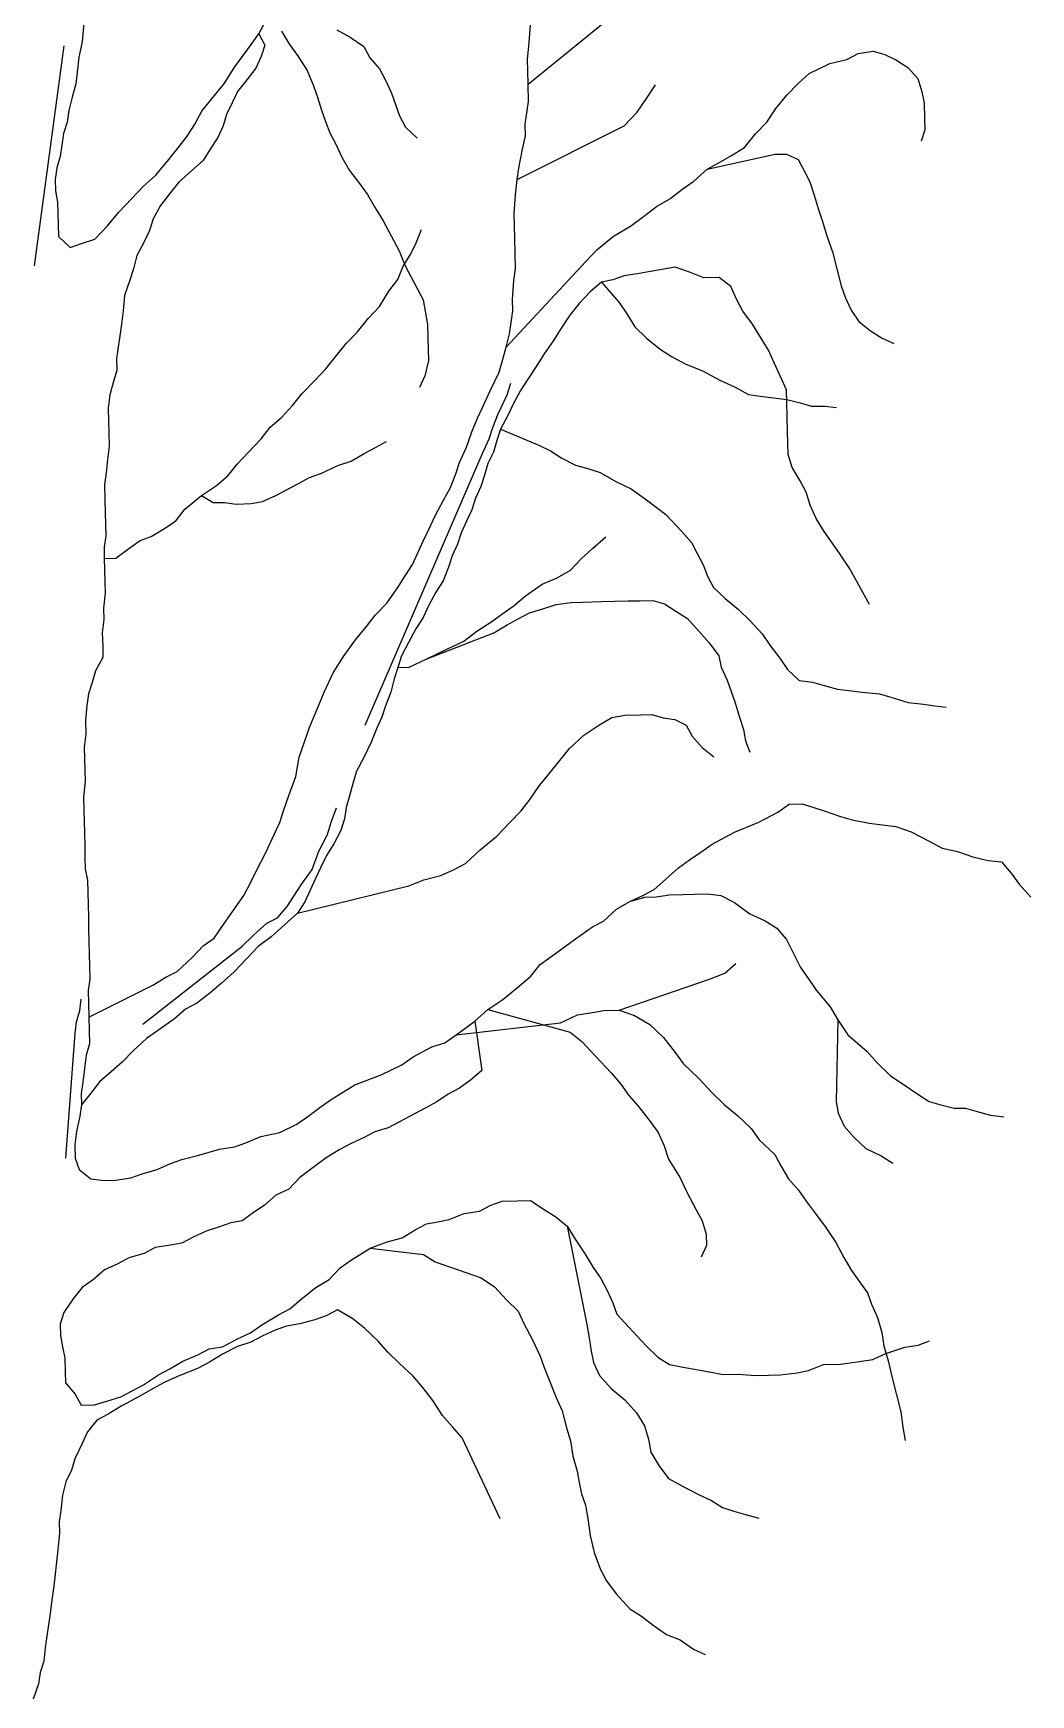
# Model space of a CAD drawing. Header units: metres. Extents: x -2 to 2.7, y 0 to 12.9.
# Drawn here: x 0.399 to 2.746, y 1.97 to 5.877 of the extents above; entities that cross this region are included whole.
import ezdxf

# ---------------------------------------------------------------- set-up
doc = ezdxf.new("R2010")
doc.units = ezdxf.units.M
doc.header["$LTSCALE"] = 0.2

msp = doc.modelspace()

# ---------------------------------------------------------------- linework, layer by layer
for p, q in [((0.5182, 5.9011), (0.5148, 5.8563)), ((0.9302, 5.8753), (0.9473, 5.907)), ((1.5635, 5.7566), (1.7564, 5.9133)), ((0.9042, 5.8389), (0.9302, 5.8753)), ((0.9302, 5.8753), (0.9442, 5.8488)), ((0.9837, 5.8811), (1.0023, 5.8502)), ((1.1133, 5.8842), (1.145, 5.8671)), ((1.145, 5.8671), (1.1768, 5.8455)), ((1.5656, 5.855), (1.569, 5.8953)), ((0.4023, 5.3299), (0.4726, 5.8468)), ((0.5148, 5.8563), (0.5068, 5.8203)), ((0.8739, 5.7979), (0.9042, 5.8389)), ((0.9359, 5.8218), (0.9232, 5.7947)), ((0.9442, 5.8488), (0.9359, 5.8218)), ((1.0023, 5.8502), (1.0208, 5.8239)), ((1.0208, 5.8239), (1.0441, 5.7887)), ((1.1768, 5.8455), (1.1909, 5.819)), ((1.5621, 5.8147), (1.5656, 5.855)), ((2.3132, 5.815), (2.3397, 5.8291)), ((2.3397, 5.8291), (2.3753, 5.8344)), ((2.3753, 5.8344), (2.4024, 5.8262)), ((2.4024, 5.8262), (2.4295, 5.8134)), ((0.5032, 5.7844), (0.4993, 5.7575)), ((0.5068, 5.8203), (0.5032, 5.7844)), ((0.8481, 5.7571), (0.8739, 5.7979)), ((0.9232, 5.7947), (0.9015, 5.7673)), ((1.0441, 5.7887), (1.0583, 5.7532)), ((1.1909, 5.819), (1.2139, 5.7928)), ((1.2139, 5.7928), (1.2279, 5.7663)), ((1.5627, 5.7879), (1.5621, 5.8147)), ((1.5635, 5.7566), (1.5627, 5.7879)), ((2.2246, 5.7816), (2.2732, 5.8051)), ((2.2732, 5.8051), (2.3132, 5.815)), ((2.4295, 5.8134), (2.4567, 5.7962)), ((2.4567, 5.7962), (2.4797, 5.7699)), ((0.4993, 5.7575), (0.4912, 5.726)), ((0.822, 5.7251), (0.8481, 5.7571)), ((0.9015, 5.7673), (0.8798, 5.7399)), ((1.0583, 5.7532), (1.0679, 5.7266)), ((1.2279, 5.7663), (1.2421, 5.7353)), ((1.5645, 5.7164), (1.5635, 5.7566)), ((1.8415, 5.7231), (1.8631, 5.7549)), ((2.1722, 5.7311), (2.1983, 5.7586)), ((2.1983, 5.7586), (2.2246, 5.7816)), ((2.4797, 5.7699), (2.4894, 5.7389)), ((0.4912, 5.726), (0.483, 5.6945)), ((0.796, 5.6932), (0.822, 5.7251)), ((0.8671, 5.7128), (0.8543, 5.6857)), ((0.8798, 5.7399), (0.8671, 5.7128)), ((1.0679, 5.7266), (1.0776, 5.6956)), ((1.2421, 5.7353), (1.2517, 5.7087)), ((1.2517, 5.7087), (1.2613, 5.6822)), ((1.5606, 5.6894), (1.5645, 5.7164)), ((1.8199, 5.6913), (1.8415, 5.7231)), ((2.1461, 5.6992), (2.1722, 5.7311)), ((2.4894, 5.7389), (2.4946, 5.7122)), ((2.4946, 5.7122), (2.4954, 5.6764)), ((0.4792, 5.6676), (0.4709, 5.6406)), ((0.483, 5.6945), (0.4792, 5.6676)), ((0.7789, 5.6615), (0.796, 5.6932)), ((0.8543, 5.6857), (0.846, 5.6586)), ((1.0776, 5.6956), (1.0872, 5.669)), ((1.0872, 5.669), (1.0968, 5.6424)), ((1.2613, 5.6822), (1.2753, 5.6557)), ((1.5568, 5.6625), (1.5606, 5.6894)), ((1.7894, 5.6592), (1.8199, 5.6913)), ((2.0984, 5.6399), (2.1245, 5.6674)), ((2.1245, 5.6674), (2.1461, 5.6992)), ((2.4954, 5.6764), (2.4961, 5.6496)), ((0.4709, 5.6406), (0.4671, 5.6137)), ((0.74, 5.6069), (0.7617, 5.6342)), ((0.7617, 5.6342), (0.7789, 5.6615)), ((0.8333, 5.6315), (0.816, 5.6043)), ((0.846, 5.6586), (0.8333, 5.6315)), ((1.0968, 5.6424), (1.1109, 5.6159)), ((1.2753, 5.6557), (1.3028, 5.6295)), ((1.5376, 5.5324), (1.7894, 5.6592)), ((1.5494, 5.5997), (1.5575, 5.6357)), ((1.5575, 5.6357), (1.5568, 5.6625)), ((2.0723, 5.608), (2.0984, 5.6399)), ((2.4961, 5.6496), (2.4878, 5.6226)), ((0.4632, 5.5867), (0.455, 5.5597)), ((0.4671, 5.6137), (0.4632, 5.5867)), ((0.7183, 5.5795), (0.74, 5.6069)), ((0.816, 5.6043), (0.7988, 5.577)), ((1.1109, 5.6159), (1.125, 5.5849)), ((1.5415, 5.5593), (1.5494, 5.5997)), ((1.9842, 5.5567), (2.1443, 5.5919)), ((2.0106, 5.5707), (2.0415, 5.5894)), ((2.0415, 5.5894), (2.0723, 5.608)), ((2.1443, 5.5919), (2.1711, 5.5925)), ((2.1711, 5.5925), (2.1982, 5.5798)), ((0.455, 5.5597), (0.4511, 5.5328)), ((0.6879, 5.543), (0.7183, 5.5795)), ((0.7726, 5.554), (0.7419, 5.5265)), ((0.7988, 5.577), (0.7726, 5.554)), ((1.125, 5.5849), (1.1437, 5.5541)), ((1.1437, 5.5541), (1.1668, 5.5234)), ((1.5376, 5.5324), (1.5415, 5.5593)), ((1.9535, 5.5291), (1.9842, 5.5567)), ((1.9842, 5.5567), (2.0106, 5.5707)), ((2.1982, 5.5798), (2.2123, 5.5533)), ((2.2123, 5.5533), (2.2263, 5.5268)), ((0.4511, 5.5328), (0.4518, 5.506)), ((0.6311, 5.488), (0.6572, 5.5154)), ((0.6572, 5.5154), (0.6879, 5.543)), ((0.7419, 5.5265), (0.7202, 5.4991)), ((1.1668, 5.5234), (1.1853, 5.497)), ((1.534, 5.4965), (1.5376, 5.5324)), ((1.8964, 5.4875), (1.9272, 5.5106)), ((1.9272, 5.5106), (1.9535, 5.5291)), ((2.2263, 5.5268), (2.236, 5.4957)), ((0.4518, 5.506), (0.4569, 5.4793)), ((0.4569, 5.4793), (0.4576, 5.4525)), ((0.6006, 5.4559), (0.6311, 5.488)), ((0.6985, 5.4717), (0.6814, 5.44)), ((0.7202, 5.4991), (0.6985, 5.4717)), ((1.1853, 5.497), (1.2039, 5.4661)), ((1.5307, 5.4517), (1.534, 5.4965)), ((1.8656, 5.4688), (1.8964, 5.4875)), ((2.236, 5.4957), (2.2457, 5.4647)), ((0.4576, 5.4525), (0.4582, 5.4257)), ((0.5745, 5.424), (0.6006, 5.4559)), ((0.6814, 5.44), (0.6731, 5.413)), ((1.2039, 5.4661), (1.2225, 5.4353)), ((1.2225, 5.4353), (1.2413, 5.4)), ((1.5313, 5.4249), (1.5307, 5.4517)), ((1.8041, 5.4226), (1.8348, 5.4457)), ((1.8348, 5.4457), (1.8656, 5.4688)), ((2.2457, 5.4647), (2.2554, 5.4336)), ((2.2554, 5.4336), (2.2651, 5.4025)), ((0.4582, 5.4257), (0.4589, 5.3988)), ((0.4589, 5.3988), (0.4863, 5.3727)), ((0.5129, 5.3823), (0.544, 5.392)), ((0.544, 5.392), (0.5745, 5.424)), ((0.6731, 5.413), (0.6604, 5.3859)), ((1.2413, 5.4), (1.26, 5.3647)), ((1.2998, 5.3835), (1.3125, 5.4151)), ((1.5321, 5.3937), (1.5313, 5.4249)), ((1.5329, 5.3579), (1.5321, 5.3937)), ((1.725, 5.367), (1.7644, 5.3993)), ((1.7644, 5.3993), (1.8041, 5.4226)), ((2.2651, 5.4025), (2.2795, 5.3626)), ((0.4863, 5.3727), (0.5129, 5.3823)), ((0.6433, 5.3541), (0.6351, 5.3227)), ((0.6604, 5.3859), (0.6433, 5.3541)), ((1.26, 5.3647), (1.2743, 5.3293)), ((1.2698, 5.3291), (1.2871, 5.3564)), ((1.2871, 5.3564), (1.2998, 5.3835)), ((1.5338, 5.3222), (1.5329, 5.3579)), ((1.6988, 5.3396), (1.725, 5.367)), ((2.2795, 5.3626), (2.2894, 5.3226)), ((0.6351, 5.3227), (0.6268, 5.2956)), ((1.2572, 5.2975), (1.2698, 5.3291)), ((1.2743, 5.3293), (1.2884, 5.3028)), ((1.5115, 5.1383), (1.6988, 5.3396)), ((1.53, 5.2952), (1.5338, 5.3222)), ((1.8514, 5.3165), (1.8247, 5.3113)), ((1.8826, 5.3217), (1.8514, 5.3165)), ((1.9093, 5.3268), (1.8826, 5.3217)), ((1.9453, 5.3143), (1.9093, 5.3268)), ((1.9769, 5.3016), (1.9453, 5.3143)), ((2.2894, 5.3226), (2.2993, 5.2826)), ((0.6268, 5.2956), (0.6143, 5.2596)), ((1.2355, 5.2702), (1.2572, 5.2975)), ((1.2884, 5.3028), (1.3024, 5.2763)), ((1.3024, 5.2763), (1.3165, 5.2498)), ((1.5266, 5.2504), (1.53, 5.2952)), ((1.7358, 5.2913), (1.7095, 5.2683)), ((1.7625, 5.2964), (1.7358, 5.2913)), ((1.7358, 5.2913), (1.7772, 5.2431)), ((1.7891, 5.306), (1.7625, 5.2964)), ((1.8247, 5.3113), (1.7891, 5.306)), ((2.0127, 5.3025), (1.9769, 5.3016)), ((2.04, 5.2808), (2.0127, 5.3025)), ((2.0542, 5.2499), (2.04, 5.2808)), ((2.2993, 5.2826), (2.3089, 5.2561)), ((0.6143, 5.2596), (0.6107, 5.2237)), ((1.214, 5.2339), (1.2355, 5.2702)), ((1.3165, 5.2498), (1.3216, 5.2231)), ((1.5273, 5.2236), (1.5266, 5.2504)), ((1.6833, 5.2408), (1.6616, 5.2135)), ((1.7095, 5.2683), (1.6833, 5.2408)), ((1.7772, 5.2431), (1.7957, 5.2167)), ((2.0683, 5.2234), (2.0542, 5.2499)), ((2.3089, 5.2561), (2.3231, 5.2251)), ((0.6107, 5.2237), (0.607, 5.1923)), ((1.1618, 5.1745), (1.1879, 5.2064)), ((1.1879, 5.2064), (1.214, 5.2339)), ((1.3216, 5.2231), (1.3268, 5.1919)), ((1.5196, 5.1698), (1.5234, 5.1967)), ((1.5234, 5.1967), (1.5273, 5.2236)), ((1.6616, 5.2135), (1.6401, 5.1817)), ((1.7957, 5.2167), (1.8143, 5.1859)), ((2.0914, 5.1926), (2.0683, 5.2234)), ((2.3231, 5.2251), (2.3416, 5.1987)), ((2.3416, 5.1987), (2.369, 5.177)), ((0.6032, 5.1654), (0.5993, 5.1385)), ((0.607, 5.1923), (0.6032, 5.1654)), ((1.1357, 5.147), (1.1618, 5.1745)), ((1.3268, 5.1919), (1.3276, 5.1607)), ((1.3276, 5.1607), (1.3282, 5.1338)), ((1.5115, 5.1383), (1.5196, 5.1698)), ((1.6401, 5.1817), (1.6228, 5.1544)), ((1.8143, 5.1859), (1.8418, 5.1597)), ((1.8418, 5.1597), (1.8737, 5.1337)), ((2.11, 5.1618), (2.0914, 5.1926)), ((2.1286, 5.131), (2.11, 5.1618)), ((2.369, 5.177), (2.3962, 5.1598)), ((2.3962, 5.1598), (2.4233, 5.1471)), ((0.5993, 5.1385), (0.5955, 5.1115)), ((1.1096, 5.1151), (1.1357, 5.147)), ((1.3282, 5.1338), (1.3289, 5.107)), ((1.5033, 5.1068), (1.5115, 5.1383)), ((1.6013, 5.1226), (1.584, 5.0953)), ((1.6228, 5.1544), (1.6013, 5.1226)), ((1.8737, 5.1337), (1.901, 5.1165)), ((2.1428, 5.1), (2.1286, 5.131)), ((0.5962, 5.0847), (0.5879, 5.0577)), ((0.5955, 5.1115), (0.5962, 5.0847)), ((1.0618, 5.0603), (1.0879, 5.0878)), ((1.0879, 5.0878), (1.1096, 5.1151)), ((1.3289, 5.107), (1.3208, 5.0711)), ((1.4737, 5.0345), (1.495, 5.0798)), ((1.495, 5.0798), (1.5033, 5.1068)), ((1.584, 5.0953), (1.5625, 5.0635)), ((1.901, 5.1165), (1.9327, 5.0994)), ((1.9327, 5.0994), (1.9733, 5.0825)), ((1.9733, 5.0825), (2.0141, 5.0611)), ((2.1711, 5.0381), (2.1428, 5.1)), ((0.5879, 5.0577), (0.5797, 5.0262)), ((1.0312, 5.0283), (1.0618, 5.0603)), ((1.3208, 5.0711), (1.3081, 5.0439)), ((1.5142, 5.0266), (1.5225, 5.0536)), ((1.5625, 5.0635), (1.5452, 5.0363)), ((2.0141, 5.0611), (2.0503, 5.0441)), ((2.0503, 5.0441), (2.082, 5.027)), ((0.5797, 5.0262), (0.576, 4.9948)), ((0.9834, 4.9734), (1.0096, 5.0009)), ((1.0096, 5.0009), (1.0312, 5.0283)), ((1.4567, 4.9984), (1.4737, 5.0345)), ((1.4929, 4.9814), (1.5142, 5.0266)), ((1.5281, 5.0046), (1.5154, 4.9774)), ((1.5452, 5.0363), (1.5281, 5.0046)), ((2.082, 5.027), (2.1089, 5.0232)), ((2.1089, 5.0232), (2.1403, 5.0195)), ((2.1403, 5.0195), (2.1717, 5.0157)), ((2.1719, 5.0068), (2.1711, 5.0381)), ((2.1717, 5.0157), (2.2032, 5.0076)), ((2.1727, 4.9755), (2.1719, 5.0068)), ((2.2032, 5.0076), (2.2302, 4.9993)), ((0.576, 4.9948), (0.5768, 4.9635)), ((0.5768, 4.9635), (0.5774, 4.9367)), ((0.9571, 4.9504), (0.9834, 4.9734)), ((1.4313, 4.9396), (1.444, 4.9712)), ((1.444, 4.9712), (1.4567, 4.9984)), ((1.4803, 4.9498), (1.4929, 4.9814)), ((1.5154, 4.9774), (1.4983, 4.9457)), ((2.1735, 4.9398), (2.1727, 4.9755)), ((2.2302, 4.9993), (2.2615, 5)), ((2.2615, 5), (2.2884, 4.9962)), ((0.5774, 4.9367), (0.5782, 4.9055)), ((0.9049, 4.891), (0.9354, 4.9231)), ((0.9354, 4.9231), (0.9571, 4.9504)), ((1.4188, 4.9035), (1.4313, 4.9396)), ((1.455, 4.8865), (1.472, 4.9227)), ((1.472, 4.9227), (1.4803, 4.9498)), ((1.4983, 4.9457), (1.49, 4.9187)), ((1.4983, 4.9457), (1.5886, 4.9077)), ((2.1742, 4.913), (2.1735, 4.9398)), ((0.5782, 4.9055), (0.5745, 4.8741)), ((0.8788, 4.8636), (0.9049, 4.891)), ((1.1469, 4.8701), (1.1777, 4.8887)), ((1.1777, 4.8887), (1.2042, 4.9028)), ((1.18, 4.2499), (1.455, 4.8865)), ((1.2042, 4.9028), (1.2307, 4.9169)), ((1.4018, 4.8674), (1.4188, 4.9035)), ((1.4817, 4.8917), (1.4689, 4.8645)), ((1.49, 4.9187), (1.4817, 4.8917)), ((1.5886, 4.9077), (1.6157, 4.8949)), ((1.6157, 4.8949), (1.643, 4.8777)), ((2.1748, 4.8862), (2.1742, 4.913)), ((2.1845, 4.8551), (2.1748, 4.8862)), ((0.5745, 4.8741), (0.5708, 4.8427)), ((0.8571, 4.8362), (0.8788, 4.8636)), ((1.076, 4.8416), (1.1158, 4.8604)), ((1.1158, 4.8604), (1.1469, 4.8701)), ((1.3935, 4.8403), (1.4018, 4.8674)), ((1.4689, 4.8645), (1.4606, 4.8375)), ((1.643, 4.8777), (1.6747, 4.8606)), ((1.6747, 4.8606), (1.7062, 4.8524)), ((1.7062, 4.8524), (1.7332, 4.8441)), ((2.2032, 4.8243), (2.1845, 4.8551)), ((0.5708, 4.8427), (0.567, 4.8158)), ((0.567, 4.8158), (0.5678, 4.78)), ((0.7956, 4.79), (0.8308, 4.8132)), ((0.8308, 4.8132), (0.8571, 4.8362)), ((0.9965, 4.8039), (1.023, 4.8179)), ((1.023, 4.8179), (1.0494, 4.832)), ((1.0494, 4.832), (1.076, 4.8416)), ((1.3638, 4.777), (1.3809, 4.8087)), ((1.3809, 4.8087), (1.3935, 4.8403)), ((1.4524, 4.8105), (1.4396, 4.7833)), ((1.4606, 4.8375), (1.4524, 4.8105)), ((1.7332, 4.8441), (1.7695, 4.8227)), ((1.7695, 4.8227), (1.8057, 4.8056)), ((1.8057, 4.8056), (1.8421, 4.7797)), ((2.2172, 4.7978), (2.2032, 4.8243)), ((0.5678, 4.78), (0.5686, 4.7487)), ((0.7561, 4.7578), (0.7956, 4.79)), ((0.7956, 4.79), (0.8228, 4.7728)), ((0.8228, 4.7728), (0.8497, 4.7735)), ((0.8497, 4.7735), (0.8766, 4.7696)), ((0.8766, 4.7696), (0.9123, 4.7705)), ((0.9123, 4.7705), (0.939, 4.7756)), ((0.939, 4.7756), (0.97, 4.7898)), ((0.97, 4.7898), (0.9965, 4.8039)), ((1.3466, 4.7453), (1.3638, 4.777)), ((1.4396, 4.7833), (1.4313, 4.7563)), ((1.8421, 4.7797), (1.8876, 4.745)), ((2.2269, 4.7667), (2.2172, 4.7978)), ((2.2411, 4.7358), (2.2269, 4.7667)), ((0.5686, 4.7487), (0.5692, 4.7219)), ((0.7081, 4.7119), (0.7345, 4.7304)), ((0.7345, 4.7304), (0.7561, 4.7578)), ((1.3339, 4.7182), (1.3466, 4.7453)), ((1.4186, 4.7292), (1.4058, 4.702)), ((1.4313, 4.7563), (1.4186, 4.7292)), ((1.8876, 4.745), (1.9244, 4.7057)), ((2.2597, 4.7049), (2.2411, 4.7358)), ((0.5699, 4.6951), (0.5661, 4.6682)), ((0.5692, 4.7219), (0.5699, 4.6951)), ((0.6506, 4.6837), (0.6772, 4.6933)), ((0.6772, 4.6933), (0.7081, 4.7119)), ((1.3169, 4.682), (1.3339, 4.7182)), ((1.4058, 4.702), (1.3975, 4.675)), ((1.7152, 4.6648), (1.7459, 4.6924)), ((1.9244, 4.7057), (1.9474, 4.6794)), ((2.2783, 4.6785), (2.2597, 4.7049)), ((0.5661, 4.6682), (0.5667, 4.6414)), ((0.5935, 4.642), (0.6243, 4.6651)), ((0.6243, 4.6651), (0.6506, 4.6837)), ((1.2914, 4.6277), (1.3041, 4.6548)), ((1.3041, 4.6548), (1.3169, 4.682)), ((1.3975, 4.675), (1.3848, 4.6479)), ((1.689, 4.6418), (1.7152, 4.6648)), ((1.9474, 4.6794), (1.9614, 4.6529)), ((1.9614, 4.6529), (1.9755, 4.6265)), ((2.2968, 4.6522), (2.2783, 4.6785)), ((2.32, 4.617), (2.2968, 4.6522)), ((0.5667, 4.6414), (0.5935, 4.642)), ((0.5667, 4.6414), (0.5674, 4.6146)), ((0.5674, 4.6146), (0.568, 4.5878)), ((1.2742, 4.6005), (1.2914, 4.6277)), ((1.3765, 4.6208), (1.3638, 4.5892)), ((1.3848, 4.6479), (1.3765, 4.6208)), ((1.632, 4.5958), (1.6628, 4.6144)), ((1.6628, 4.6144), (1.689, 4.6418)), ((1.9755, 4.6265), (1.9851, 4.5999)), ((2.3667, 4.5331), (2.32, 4.617)), ((0.568, 4.5878), (0.5687, 4.5609)), ((1.231, 4.5368), (1.2569, 4.5732)), ((1.2569, 4.5732), (1.2742, 4.6005)), ((1.3638, 4.5892), (1.3466, 4.562)), ((1.557, 4.5537), (1.5965, 4.5815)), ((1.5965, 4.5815), (1.632, 4.5958)), ((1.9851, 4.5999), (1.9991, 4.5734)), ((1.9991, 4.5734), (2.0266, 4.5472)), ((0.5687, 4.5609), (0.5651, 4.5251)), ((1.2048, 4.5094), (1.231, 4.5368)), ((1.3466, 4.562), (1.3295, 4.5303)), ((1.5307, 4.5307), (1.557, 4.5537)), ((1.5979, 4.5234), (1.629, 4.5331)), ((1.629, 4.5331), (1.6646, 4.5384)), ((1.6646, 4.5384), (1.6915, 4.5391)), ((1.6915, 4.5391), (1.7361, 4.5402)), ((1.7361, 4.5402), (1.7674, 4.5409)), ((1.7674, 4.5409), (1.7987, 4.5417)), ((1.7987, 4.5417), (1.8255, 4.5423)), ((1.8255, 4.5423), (1.8568, 4.5431)), ((1.8568, 4.5431), (1.8838, 4.5348)), ((1.8838, 4.5348), (1.9111, 4.5176)), ((2.0266, 4.5472), (2.0585, 4.5212)), ((0.5657, 4.4983), (0.562, 4.4669)), ((0.5651, 4.5251), (0.5657, 4.4983)), ((1.1831, 4.482), (1.2048, 4.5094)), ((1.3168, 4.5031), (1.2995, 4.4759)), ((1.3295, 4.5303), (1.3168, 4.5031)), ((1.4427, 4.4704), (1.4779, 4.4936)), ((1.4779, 4.4936), (1.5043, 4.5122)), ((1.5043, 4.5122), (1.5307, 4.5307)), ((1.5139, 4.4856), (1.5404, 4.4996)), ((1.5404, 4.4996), (1.5669, 4.5137)), ((1.5669, 4.5137), (1.5979, 4.5234)), ((1.9111, 4.5176), (1.9383, 4.5004)), ((1.9383, 4.5004), (1.9659, 4.4697)), ((2.0585, 4.5212), (2.086, 4.495)), ((2.086, 4.495), (2.1136, 4.4644)), ((0.562, 4.4669), (0.5628, 4.4356)), ((1.1571, 4.4501), (1.1831, 4.482)), ((1.2995, 4.4759), (1.2824, 4.4442)), ((1.3236, 4.4049), (1.4831, 4.4669)), ((1.412, 4.4473), (1.4427, 4.4704)), ((1.4831, 4.4669), (1.5139, 4.4856)), ((1.9659, 4.4697), (1.9889, 4.4435)), ((2.1136, 4.4644), (2.1321, 4.438)), ((0.5628, 4.4356), (0.5634, 4.4088)), ((1.1311, 4.4137), (1.1571, 4.4501)), ((1.2824, 4.4442), (1.2653, 4.4125)), ((1.3236, 4.4049), (1.3722, 4.4285)), ((1.3722, 4.4285), (1.412, 4.4473)), ((1.9889, 4.4435), (2.012, 4.4127)), ((2.1321, 4.438), (2.1552, 4.4073)), ((0.5463, 4.3771), (0.538, 4.3501)), ((0.5634, 4.4088), (0.5463, 4.3771)), ((1.1053, 4.3728), (1.1311, 4.4137)), ((1.257, 4.3854), (1.2487, 4.3584)), ((1.2653, 4.4125), (1.257, 4.3854)), ((1.257, 4.3854), (1.2838, 4.3861)), ((1.2838, 4.3861), (1.3236, 4.4049)), ((2.012, 4.4127), (2.0171, 4.386)), ((2.0171, 4.386), (2.0313, 4.3551)), ((2.1552, 4.4073), (2.1737, 4.3809)), ((2.1737, 4.3809), (2.2012, 4.3547)), ((0.538, 4.3501), (0.5298, 4.323)), ((1.0841, 4.3276), (1.1053, 4.3728)), ((1.2487, 4.3584), (1.2406, 4.3269)), ((2.0313, 4.3551), (2.0409, 4.3285)), ((2.2012, 4.3547), (2.2326, 4.351)), ((2.2326, 4.351), (2.2596, 4.3427)), ((2.2596, 4.3427), (2.2911, 4.3346)), ((0.5298, 4.323), (0.5259, 4.2961)), ((1.0672, 4.2869), (1.0841, 4.3276)), ((1.2406, 4.3269), (1.2279, 4.2953)), ((2.0409, 4.3285), (2.0504, 4.3019)), ((2.0504, 4.3019), (2.0601, 4.2708)), ((2.2911, 4.3346), (2.318, 4.3308)), ((2.318, 4.3308), (2.3494, 4.327)), ((2.3494, 4.327), (2.3897, 4.3236)), ((2.3897, 4.3236), (2.4167, 4.3153)), ((2.4167, 4.3153), (2.4573, 4.3028)), ((2.4573, 4.3028), (2.4931, 4.2992)), ((2.4931, 4.2992), (2.5201, 4.2954)), ((0.5259, 4.2961), (0.5223, 4.2603)), ((0.5223, 4.2603), (0.5231, 4.229)), ((1.0503, 4.2463), (1.0672, 4.2869)), ((1.2196, 4.2683), (1.2069, 4.2411)), ((1.2279, 4.2953), (1.2196, 4.2683)), ((1.7298, 4.2494), (1.7606, 4.268)), ((1.7606, 4.268), (1.7918, 4.2732)), ((1.7918, 4.2732), (1.8276, 4.2741)), ((1.8276, 4.2741), (1.8544, 4.2748)), ((1.8544, 4.2748), (1.8814, 4.2665)), ((1.8814, 4.2665), (1.9083, 4.2627)), ((1.9083, 4.2627), (1.9355, 4.2499)), ((2.0601, 4.2708), (2.0698, 4.2398)), ((2.5201, 4.2954), (2.547, 4.2916)), ((0.5231, 4.229), (0.5194, 4.1976)), ((1.0377, 4.2102), (1.0503, 4.2463)), ((1.2069, 4.2411), (1.1942, 4.2095)), ((1.6596, 4.194), (1.6946, 4.2262)), ((1.6946, 4.2262), (1.7298, 4.2494)), ((1.9355, 4.2499), (1.9495, 4.2234)), ((1.9495, 4.2234), (1.9725, 4.1972)), ((2.0698, 4.2398), (2.075, 4.2131)), ((0.5194, 4.1976), (0.52, 4.1708)), ((1.0252, 4.1741), (1.0377, 4.2102)), ((1.1942, 4.2095), (1.1772, 4.1733)), ((1.6379, 4.1667), (1.6596, 4.194)), ((1.9725, 4.1972), (1.9999, 4.1755)), ((2.075, 4.2131), (2.0845, 4.1865)), ((0.52, 4.1708), (0.5207, 4.144)), ((0.5207, 4.144), (0.5213, 4.1172)), ((1.0173, 4.1292), (1.0252, 4.1741)), ((1.1601, 4.1416), (1.1518, 4.1146)), ((1.1772, 4.1733), (1.1601, 4.1416)), ((1.6119, 4.1347), (1.6379, 4.1667)), ((0.5213, 4.1172), (0.5177, 4.0813)), ((1.0006, 4.0841), (1.0173, 4.1292)), ((1.1518, 4.1146), (1.1437, 4.0831)), ((1.5686, 4.0756), (1.5902, 4.1074)), ((1.5902, 4.1074), (1.6119, 4.1347)), ((0.5177, 4.0813), (0.5185, 4.05)), ((0.988, 4.048), (1.0006, 4.0841)), ((1.1437, 4.0831), (1.1354, 4.0561)), ((1.5469, 4.0482), (1.5686, 4.0756)), ((2.1506, 4.045), (2.177, 4.0635)), ((2.177, 4.0635), (2.2082, 4.0643)), ((2.2082, 4.0643), (2.2353, 4.056)), ((0.5185, 4.05), (0.5192, 4.0232)), ((0.9797, 4.021), (0.988, 4.048)), ((1.1005, 4.0214), (1.1131, 4.0552)), ((1.1316, 4.0292), (1.1233, 4.0021)), ((1.1354, 4.0561), (1.1316, 4.0292)), ((1.5207, 4.0207), (1.5469, 4.0482)), ((2.1064, 4.0216), (2.1506, 4.045)), ((2.2353, 4.056), (2.2623, 4.0477)), ((2.2623, 4.0477), (2.2984, 4.0352)), ((2.2984, 4.0352), (2.3254, 4.0269)), ((2.3254, 4.0269), (2.3658, 4.0189)), ((0.5192, 4.0232), (0.5198, 3.9964)), ((0.5198, 3.9964), (0.5206, 3.9651)), ((0.9457, 3.9486), (0.967, 3.9939)), ((0.967, 3.9939), (0.9797, 4.021)), ((1.0709, 3.9532), (1.0916, 3.9928)), ((1.0916, 3.9928), (1.1005, 4.0214)), ((1.1233, 4.0021), (1.1062, 3.9704)), ((1.4508, 3.9564), (1.4902, 3.9887)), ((1.4902, 3.9887), (1.5207, 4.0207)), ((1.9959, 3.9697), (2.0489, 3.9978)), ((2.0489, 3.9978), (2.1064, 4.0216)), ((2.3658, 4.0189), (2.3972, 4.0152)), ((2.3972, 4.0152), (2.4286, 4.0115)), ((2.4286, 4.0115), (2.4647, 3.999)), ((2.4647, 3.999), (2.5054, 3.9776)), ((0.5206, 3.9651), (0.5212, 3.9383)), ((0.9244, 3.9079), (0.9457, 3.9486)), ((1.0554, 3.9099), (1.0709, 3.9532)), ((1.1062, 3.9704), (1.0889, 3.9432)), ((1.4158, 3.9243), (1.4508, 3.9564)), ((1.9432, 3.9327), (1.9696, 3.9512)), ((1.9696, 3.9512), (1.9959, 3.9697)), ((2.5054, 3.9776), (2.5372, 3.9605)), ((2.5372, 3.9605), (2.5731, 3.9524)), ((2.5731, 3.9524), (2.6092, 3.9399)), ((0.5212, 3.9383), (0.5219, 3.9115)), ((0.5219, 3.9115), (0.527, 3.8848)), ((0.9116, 3.8807), (0.9244, 3.9079)), ((1.0295, 3.874), (1.0554, 3.9099)), ((1.0762, 3.916), (1.0634, 3.8889)), ((1.0889, 3.9432), (1.0762, 3.916)), ((1.3584, 3.8961), (1.3893, 3.9102)), ((1.3893, 3.9102), (1.4158, 3.9243)), ((1.8862, 3.8866), (1.9168, 3.9141)), ((1.9168, 3.9141), (1.9432, 3.9327)), ((2.6092, 3.9399), (2.6452, 3.9318)), ((2.6452, 3.9318), (2.6765, 3.9281)), ((2.6765, 3.9281), (2.6995, 3.9019)), ((0.527, 3.8848), (0.5277, 3.858)), ((0.8945, 3.849), (0.9116, 3.8807)), ((0.997, 3.8234), (1.0295, 3.874)), ((1.0207, 3.8074), (1.2829, 3.8719)), ((1.0634, 3.8889), (1.0507, 3.8618)), ((1.2829, 3.8719), (1.3184, 3.8862)), ((1.3184, 3.8862), (1.3584, 3.8961)), ((1.8599, 3.8636), (1.8862, 3.8866)), ((2.6995, 3.9019), (2.7181, 3.8755)), ((2.7181, 3.8755), (2.7456, 3.8449)), ((0.5277, 3.858), (0.5284, 3.8267)), ((0.8686, 3.8126), (0.8945, 3.849)), ((1.0379, 3.8346), (1.0207, 3.8074)), ((1.0507, 3.8618), (1.0379, 3.8346)), ((1.7716, 3.8167), (1.8025, 3.8353)), ((1.8025, 3.8353), (1.8334, 3.8495)), ((1.8025, 3.8353), (1.838, 3.8451)), ((1.8334, 3.8495), (1.8599, 3.8636)), ((1.838, 3.8451), (1.8648, 3.8458)), ((1.8648, 3.8458), (1.896, 3.851)), ((1.896, 3.851), (1.9273, 3.8518)), ((1.9273, 3.8518), (1.9541, 3.8524)), ((1.9541, 3.8524), (1.9853, 3.8532)), ((1.9853, 3.8532), (2.0167, 3.8495)), ((2.0167, 3.8495), (2.0485, 3.8324)), ((2.0485, 3.8324), (2.0849, 3.8064)), ((0.5284, 3.8267), (0.5291, 3.7999)), ((0.5291, 3.7999), (0.5298, 3.7686)), ((0.847, 3.7808), (0.8686, 3.8126)), ((0.9492, 3.7838), (0.9742, 3.797)), ((0.9742, 3.797), (0.997, 3.8234)), ((1.0207, 3.8074), (0.9901, 3.7798)), ((1.741, 3.7891), (1.7716, 3.8167)), ((2.0849, 3.8064), (2.121, 3.7894)), ((0.5298, 3.7686), (0.5305, 3.7418)), ((0.8254, 3.749), (0.847, 3.7808)), ((0.8902, 3.7289), (0.9175, 3.756)), ((0.9175, 3.756), (0.9492, 3.7838)), ((0.9594, 3.7522), (0.9287, 3.7291)), ((0.9901, 3.7798), (0.9594, 3.7522)), ((1.6749, 3.7473), (1.7145, 3.7751)), ((1.7145, 3.7751), (1.741, 3.7891)), ((2.121, 3.7894), (2.1483, 3.7722)), ((2.1483, 3.7722), (2.1713, 3.7459)), ((0.5305, 3.7418), (0.5312, 3.7105)), ((0.6575, 3.5467), (0.8902, 3.7289)), ((0.7729, 3.703), (0.799, 3.7305)), ((0.799, 3.7305), (0.8254, 3.749)), ((0.9287, 3.7291), (0.9026, 3.7017)), ((1.5915, 3.6871), (1.631, 3.7149)), ((1.631, 3.7149), (1.6749, 3.7473)), ((2.1713, 3.7459), (2.2042, 3.6797)), ((0.5312, 3.7105), (0.5319, 3.6837)), ((0.5319, 3.6837), (0.5327, 3.6524)), ((0.7379, 3.6708), (0.7729, 3.703)), ((0.9026, 3.7017), (0.872, 3.6696)), ((1.5698, 3.6598), (1.5915, 3.6871)), ((2.0257, 3.6664), (2.0519, 3.6894)), ((2.2042, 3.6797), (2.2227, 3.6533)), ((0.5327, 3.6524), (0.5288, 3.6255)), ((0.5304, 3.563), (0.6805, 3.6381)), ((0.6805, 3.6381), (0.7114, 3.6568)), ((0.7114, 3.6568), (0.7379, 3.6708)), ((0.8414, 3.6421), (0.8151, 3.6191)), ((0.872, 3.6696), (0.8414, 3.6421)), ((1.504, 3.6045), (1.5435, 3.6368)), ((1.5435, 3.6368), (1.5698, 3.6598)), ((1.7774, 3.5799), (1.9902, 3.6521)), ((1.9902, 3.6521), (2.0257, 3.6664)), ((2.2227, 3.6533), (2.2412, 3.6269)), ((0.5089, 3.5785), (0.5121, 3.6051)), ((0.5288, 3.6255), (0.5296, 3.5942)), ((0.5296, 3.5942), (0.5304, 3.563)), ((0.7844, 3.596), (0.7579, 3.5819)), ((0.8151, 3.6191), (0.7844, 3.596)), ((1.4688, 3.5813), (1.504, 3.6045)), ((2.2412, 3.6269), (2.2735, 3.5875)), ((0.5012, 3.5524), (0.5089, 3.5785)), ((0.5304, 3.563), (0.5311, 3.5317)), ((0.7317, 3.5589), (0.6921, 3.5311)), ((0.7579, 3.5819), (0.7317, 3.5589)), ((1.4382, 3.5537), (1.4688, 3.5813)), ((1.4688, 3.5813), (1.6624, 3.5279)), ((1.6395, 3.5497), (1.6793, 3.5685)), ((1.6793, 3.5685), (1.7149, 3.5739)), ((1.7149, 3.5739), (1.7416, 3.579)), ((1.7416, 3.579), (1.7774, 3.5799)), ((1.7774, 3.5799), (1.8135, 3.5673)), ((1.8135, 3.5673), (1.8497, 3.5459)), ((2.2735, 3.5875), (2.2921, 3.5566)), ((2.2921, 3.5566), (2.2879, 3.3643)), ((2.2921, 3.5566), (2.3153, 3.5214)), ((0.4758, 3.2313), (0.498, 3.5258)), ((0.498, 3.5258), (0.5012, 3.5524)), ((0.5311, 3.5317), (0.5319, 3.5004)), ((0.6921, 3.5311), (0.6657, 3.5126)), ((1.3679, 3.5028), (1.3943, 3.5214)), ((1.3943, 3.5214), (1.4382, 3.5537)), ((1.3943, 3.5214), (1.6395, 3.5497)), ((1.4382, 3.5537), (1.4544, 3.4379)), ((1.6624, 3.5279), (1.6898, 3.5062)), ((1.8497, 3.5459), (1.8818, 3.5153)), ((2.3153, 3.5214), (2.361, 3.4823)), ((0.5319, 3.5004), (0.5236, 3.4734)), ((0.6351, 3.485), (0.6089, 3.4576)), ((0.6657, 3.5126), (0.6351, 3.485)), ((1.2927, 3.4697), (1.3369, 3.4932)), ((1.3369, 3.4932), (1.3679, 3.5028)), ((1.6898, 3.5062), (1.7219, 3.4712)), ((1.8818, 3.5153), (1.9095, 3.4803)), ((1.9095, 3.4803), (1.928, 3.4539)), ((2.361, 3.4823), (2.384, 3.456)), ((0.5199, 3.442), (0.5162, 3.4106)), ((0.5236, 3.4734), (0.5199, 3.442)), ((0.6089, 3.4576), (0.5827, 3.4346)), ((1.2177, 3.4277), (1.2663, 3.4512)), ((1.2663, 3.4512), (1.2927, 3.4697)), ((1.7219, 3.4712), (1.7586, 3.4319)), ((1.928, 3.4539), (1.9646, 3.419)), ((2.384, 3.456), (2.416, 3.4255)), ((0.5162, 3.4106), (0.5124, 3.3837)), ((0.5564, 3.4116), (0.5347, 3.3842)), ((0.5827, 3.4346), (0.5564, 3.4116)), ((1.1028, 3.3712), (1.1557, 3.4038)), ((1.1557, 3.4038), (1.2177, 3.4277)), ((1.4282, 3.4149), (1.4018, 3.3964)), ((1.4544, 3.4379), (1.4282, 3.4149)), ((1.7586, 3.4319), (1.7816, 3.4056)), ((1.7816, 3.4056), (1.8001, 3.3792)), ((1.9646, 3.419), (1.9968, 3.384)), ((2.416, 3.4255), (2.4479, 3.4039)), ((2.4479, 3.4039), (2.4797, 3.3823)), ((0.5124, 3.3837), (0.513, 3.3569)), ((0.5347, 3.3842), (0.513, 3.3569)), ((1.0765, 3.3527), (1.1028, 3.3712)), ((1.3489, 3.3638), (1.3225, 3.3497)), ((1.3753, 3.3823), (1.3489, 3.3638)), ((1.4018, 3.3964), (1.3753, 3.3823)), ((1.8001, 3.3792), (1.8231, 3.353)), ((1.9968, 3.384), (2.0242, 3.3579)), ((2.2879, 3.3643), (2.293, 3.3376)), ((2.4797, 3.3823), (2.5069, 3.3651)), ((2.5069, 3.3651), (2.534, 3.3568)), ((0.5092, 3.3299), (0.5011, 3.294)), ((0.513, 3.3569), (0.5092, 3.3299)), ((1.0194, 3.3111), (1.0457, 3.3296)), ((1.0457, 3.3296), (1.0765, 3.3527)), ((1.296, 3.3357), (1.2607, 3.3169)), ((1.3225, 3.3497), (1.296, 3.3357)), ((1.8231, 3.353), (1.8508, 3.3179)), ((2.0242, 3.3579), (2.0562, 3.3318)), ((2.0562, 3.3318), (2.0882, 3.3013)), ((2.293, 3.3376), (2.3071, 3.3066)), ((2.534, 3.3568), (2.5655, 3.3487)), ((2.5655, 3.3487), (2.5923, 3.3493)), ((2.5923, 3.3493), (2.6193, 3.341)), ((2.6193, 3.341), (2.6508, 3.3329)), ((2.6508, 3.3329), (2.6822, 3.3291)), ((0.5011, 3.294), (0.4974, 3.2626)), ((0.8997, 3.2679), (0.9351, 3.2822)), ((0.9351, 3.2822), (0.9796, 3.2922)), ((0.9796, 3.2922), (1.0194, 3.3111)), ((1.2031, 3.2932), (1.1766, 3.2791)), ((1.2342, 3.3029), (1.2031, 3.2932)), ((1.2607, 3.3169), (1.2342, 3.3029)), ((1.8508, 3.3179), (1.8693, 3.2915)), ((1.8693, 3.2915), (1.8835, 3.2605)), ((2.0882, 3.3013), (2.1067, 3.2749)), ((2.3071, 3.3066), (2.3301, 3.2803)), ((0.4974, 3.2626), (0.4982, 3.2313)), ((0.7886, 3.2384), (0.8375, 3.253)), ((0.8375, 3.253), (0.8731, 3.2583)), ((0.8731, 3.2583), (0.8997, 3.2679)), ((1.1192, 3.2509), (1.0883, 3.2323)), ((1.1457, 3.2649), (1.1192, 3.2509)), ((1.1766, 3.2791), (1.1457, 3.2649)), ((1.8835, 3.2605), (1.8932, 3.2295)), ((2.1067, 3.2749), (2.1433, 3.24)), ((2.3301, 3.2803), (2.3576, 3.2542)), ((2.3576, 3.2542), (2.3938, 3.2372)), ((0.4982, 3.2313), (0.5078, 3.2047)), ((0.5078, 3.2047), (0.5351, 3.183)), ((0.6556, 3.1949), (0.6911, 3.2047)), ((0.6911, 3.2047), (0.722, 3.2189)), ((0.722, 3.2189), (0.7486, 3.2285)), ((0.7486, 3.2285), (0.7886, 3.2384)), ((1.0576, 3.2092), (1.0269, 3.186)), ((1.0883, 3.2323), (1.0576, 3.2092)), ((1.8932, 3.2295), (1.9211, 3.1854)), ((2.1433, 3.24), (2.1574, 3.2135)), ((2.1574, 3.2135), (2.176, 3.1827)), ((2.3938, 3.2372), (2.421, 3.22)), ((0.5351, 3.183), (0.5665, 3.1793)), ((0.5665, 3.1793), (0.5933, 3.18)), ((0.5933, 3.18), (0.629, 3.1853)), ((0.629, 3.1853), (0.6556, 3.1949)), ((1.0269, 3.186), (1.0007, 3.1586)), ((1.9211, 3.1854), (1.9353, 3.1545)), ((2.176, 3.1827), (2.199, 3.1564)), ((0.9698, 3.1444), (0.9435, 3.1214)), ((1.0007, 3.1586), (0.9698, 3.1444)), ((1.4756, 3.121), (1.5022, 3.1305)), ((1.5022, 3.1305), (1.5379, 3.1314)), ((1.5379, 3.1314), (1.5692, 3.1322)), ((1.5692, 3.1322), (1.601, 3.1106)), ((1.9353, 3.1545), (1.9587, 3.1103)), ((2.199, 3.1564), (2.2175, 3.1301)), ((2.2175, 3.1301), (2.2407, 3.0993)), ((0.9171, 3.1029), (0.8907, 3.0844)), ((0.9435, 3.1214), (0.9171, 3.1029)), ((1.3513, 3.0822), (1.378, 3.0873)), ((1.378, 3.0873), (1.4134, 3.1016)), ((1.4134, 3.1016), (1.4491, 3.1069)), ((1.4491, 3.1069), (1.4756, 3.121)), ((1.601, 3.1106), (1.6283, 3.0934)), ((1.6283, 3.0934), (1.6556, 3.0717)), ((1.9587, 3.1103), (1.9728, 3.0839)), ((2.2407, 3.0993), (2.2638, 3.0686)), ((0.8064, 3.06), (0.7754, 3.0458)), ((0.8374, 3.0697), (0.8064, 3.06)), ((0.864, 3.0793), (0.8374, 3.0697)), ((0.8907, 3.0844), (0.864, 3.0793)), ((1.2673, 3.0443), (1.2981, 3.063)), ((1.2981, 3.063), (1.3246, 3.077)), ((1.3246, 3.077), (1.3513, 3.0822)), ((1.6556, 3.0717), (1.6742, 3.0408)), ((1.6556, 3.0717), (1.7015, 2.8403)), ((1.9728, 3.0839), (1.9825, 3.0528)), ((1.9825, 3.0528), (1.9831, 3.026)), ((2.2638, 3.0686), (2.287, 3.0334)), ((0.6866, 3.0213), (0.6601, 3.0072)), ((0.7222, 3.0266), (0.6866, 3.0213)), ((0.7489, 3.0317), (0.7222, 3.0266)), ((0.7754, 3.0458), (0.7489, 3.0317)), ((1.1478, 2.9923), (1.1919, 3.0202)), ((1.1919, 3.0202), (1.2318, 3.0345)), ((1.1919, 3.0202), (1.3174, 3.0053)), ((1.2318, 3.0345), (1.2673, 3.0443)), ((1.6742, 3.0408), (1.6975, 3.0056)), ((1.9831, 3.026), (1.9704, 2.9989)), ((2.287, 3.0334), (2.3057, 2.9981)), ((0.5672, 2.9692), (0.5409, 2.9462)), ((0.5981, 2.9834), (0.5672, 2.9692)), ((0.6246, 2.9974), (0.5981, 2.9834)), ((0.6601, 3.0072), (0.6246, 2.9974)), ((1.0953, 2.9463), (1.1215, 2.9737)), ((1.1215, 2.9737), (1.1478, 2.9923)), ((1.3174, 3.0053), (1.3447, 2.9881)), ((1.3447, 2.9881), (1.3807, 2.9756)), ((1.3807, 2.9756), (1.4168, 2.963)), ((1.6975, 3.0056), (1.7161, 2.9748)), ((1.7161, 2.9748), (1.7346, 2.9484)), ((2.3057, 2.9981), (2.3243, 2.9672)), ((0.5409, 2.9462), (0.5145, 2.9277)), ((1.0645, 2.9276), (1.0953, 2.9463)), ((1.4168, 2.963), (1.4529, 2.9505)), ((1.4529, 2.9505), (1.4847, 2.9289)), ((1.7346, 2.9484), (1.7487, 2.9219)), ((2.3243, 2.9672), (2.3429, 2.9408)), ((2.3429, 2.9408), (2.3614, 2.9145)), ((0.4928, 2.9003), (0.4712, 2.8685)), ((0.5145, 2.9277), (0.4928, 2.9003)), ((1.0031, 2.877), (1.0294, 2.9)), ((1.0294, 2.9), (1.0645, 2.9276)), ((1.4847, 2.9289), (1.5123, 2.8983)), ((1.5123, 2.8983), (1.5397, 2.8721)), ((1.7487, 2.9219), (1.7628, 2.891)), ((2.3614, 2.9145), (2.371, 2.8879)), ((0.4712, 2.8685), (0.463, 2.8415)), ((0.9369, 2.8396), (0.9766, 2.8629)), ((0.9766, 2.8629), (1.0031, 2.877)), ((1.0884, 2.8612), (1.0618, 2.8516)), ((1.1149, 2.8752), (1.0884, 2.8612)), ((1.1512, 2.8537), (1.1149, 2.8752)), ((1.1786, 2.832), (1.1512, 2.8537)), ((1.5397, 2.8721), (1.5539, 2.8412)), ((1.7628, 2.891), (1.7724, 2.8644)), ((1.7724, 2.8644), (1.8, 2.8338)), ((2.371, 2.8879), (2.3852, 2.8569)), ((2.3852, 2.8569), (2.395, 2.8214)), ((0.463, 2.8415), (0.4636, 2.8147)), ((0.4636, 2.8147), (0.4687, 2.788)), ((0.8796, 2.8069), (0.9106, 2.8211)), ((0.9106, 2.8211), (0.9369, 2.8396)), ((0.9685, 2.8269), (0.9376, 2.8128)), ((0.9951, 2.8365), (0.9685, 2.8269)), ((1.0263, 2.8418), (0.9951, 2.8365)), ((1.0618, 2.8516), (1.0263, 2.8418)), ((1.2106, 2.8015), (1.1786, 2.832)), ((1.5539, 2.8412), (1.5727, 2.8059)), ((1.7015, 2.8403), (1.7067, 2.8091)), ((1.8, 2.8338), (1.8413, 2.79)), ((2.395, 2.8214), (2.4002, 2.7902)), ((0.4687, 2.788), (0.4738, 2.7613)), ((0.7866, 2.7689), (0.8131, 2.7829)), ((0.8131, 2.7829), (0.8443, 2.7882)), ((0.8443, 2.7882), (0.8796, 2.8069)), ((0.88, 2.789), (0.8447, 2.7703)), ((0.9111, 2.7987), (0.88, 2.789)), ((0.9376, 2.8128), (0.9111, 2.7987)), ((1.2336, 2.7753), (1.2106, 2.8015)), ((1.2611, 2.7491), (1.2336, 2.7753)), ((1.5727, 2.8059), (1.5915, 2.7661)), ((1.7067, 2.8091), (1.7119, 2.778)), ((1.7119, 2.778), (1.7171, 2.7513)), ((1.8413, 2.79), (1.8688, 2.7639)), ((2.4002, 2.7902), (2.41, 2.7547)), ((2.4051, 2.7725), (2.4495, 2.787)), ((2.4495, 2.787), (2.4806, 2.7922)), ((2.4806, 2.7922), (2.5072, 2.8018)), ((0.4738, 2.7613), (0.4746, 2.73)), ((0.6939, 2.7219), (0.7204, 2.736)), ((0.7204, 2.736), (0.7512, 2.7546)), ((0.7874, 2.7376), (0.7387, 2.7185)), ((0.7512, 2.7546), (0.7866, 2.7689)), ((0.8139, 2.7516), (0.7874, 2.7376)), ((0.8447, 2.7703), (0.8139, 2.7516)), ((1.2931, 2.7186), (1.2611, 2.7491)), ((1.5915, 2.7661), (1.6011, 2.7395)), ((1.6011, 2.7395), (1.6154, 2.7041)), ((1.7171, 2.7513), (1.7312, 2.7203)), ((1.8688, 2.7639), (1.896, 2.7467)), ((1.896, 2.7467), (1.9364, 2.7387)), ((1.9364, 2.7387), (1.9813, 2.7309)), ((2.2228, 2.7323), (2.2582, 2.7465)), ((2.2582, 2.7465), (2.2984, 2.7475)), ((2.2984, 2.7475), (2.343, 2.7531)), ((2.343, 2.7531), (2.3741, 2.7583)), ((2.3741, 2.7583), (2.4051, 2.7725)), ((2.41, 2.7547), (2.4199, 2.7147)), ((0.4746, 2.73), (0.4753, 2.7032)), ((0.4753, 2.7032), (0.4983, 2.6769)), ((0.6322, 2.6846), (0.6587, 2.6987)), ((0.6587, 2.6987), (0.6939, 2.7219)), ((0.7077, 2.7043), (0.6812, 2.6903)), ((0.7387, 2.7185), (0.7077, 2.7043)), ((1.3161, 2.6923), (1.2931, 2.7186)), ((1.6154, 2.7041), (1.6296, 2.6686)), ((1.7312, 2.7203), (1.7588, 2.6897)), ((1.9813, 2.7309), (2.0218, 2.7229)), ((2.0218, 2.7229), (2.0575, 2.7238)), ((2.0575, 2.7238), (2.0979, 2.7203)), ((2.0979, 2.7203), (2.1291, 2.721)), ((2.1291, 2.721), (2.1559, 2.7217)), ((2.1559, 2.7217), (2.1961, 2.7271)), ((2.1961, 2.7271), (2.2228, 2.7323)), ((2.4199, 2.7147), (2.4298, 2.6747)), ((0.4983, 2.6769), (0.5123, 2.6504)), ((0.5436, 2.6512), (0.5747, 2.6609)), ((0.5747, 2.6609), (0.6057, 2.6706)), ((0.6057, 2.6706), (0.6322, 2.6846)), ((0.6504, 2.6717), (0.6063, 2.6482)), ((0.6812, 2.6903), (0.6504, 2.6717)), ((1.3392, 2.6616), (1.3161, 2.6923)), ((1.3624, 2.6264), (1.3392, 2.6616)), ((1.6296, 2.6686), (1.6438, 2.6377)), ((1.7588, 2.6897), (1.7907, 2.6636)), ((1.7907, 2.6636), (1.8183, 2.633)), ((2.4298, 2.6747), (2.4397, 2.6347)), ((0.5123, 2.6504), (0.5436, 2.6512)), ((0.5754, 2.6296), (0.5489, 2.6155)), ((0.6063, 2.6482), (0.5754, 2.6296)), ((1.3854, 2.6001), (1.3624, 2.6264)), ((1.6438, 2.6377), (1.6537, 2.5977)), ((1.8183, 2.633), (1.8369, 2.6022)), ((2.4397, 2.6347), (2.4451, 2.5991)), ((0.5272, 2.5882), (0.5145, 2.561)), ((0.5489, 2.6155), (0.5272, 2.5882)), ((1.4084, 2.5738), (1.3854, 2.6001)), ((1.6537, 2.5977), (1.6634, 2.5666)), ((1.8369, 2.6022), (1.8466, 2.5711)), ((2.4451, 2.5991), (2.4503, 2.5679)), ((0.5145, 2.561), (0.4975, 2.5249)), ((1.498, 2.3838), (1.4084, 2.5738)), ((1.6634, 2.5666), (1.6688, 2.531)), ((1.8466, 2.5711), (1.8519, 2.5399)), ((1.8519, 2.5399), (1.8705, 2.5091)), ((0.4975, 2.5249), (0.4892, 2.4978)), ((1.6688, 2.531), (1.6786, 2.4955)), ((1.8705, 2.5091), (1.8936, 2.4783)), ((0.4764, 2.4707), (0.4683, 2.4392)), ((0.4892, 2.4978), (0.4764, 2.4707)), ((1.6786, 2.4955), (1.6837, 2.4688)), ((1.6837, 2.4688), (1.6888, 2.4421)), ((1.8936, 2.4783), (1.9253, 2.4612)), ((0.4683, 2.4392), (0.4647, 2.4033)), ((1.6888, 2.4421), (1.6984, 2.4155)), ((1.9253, 2.4612), (1.9661, 2.4399)), ((1.9661, 2.4399), (1.9932, 2.4271)), ((1.9932, 2.4271), (2.0205, 2.4099)), ((0.4647, 2.4033), (0.4608, 2.3764)), ((1.6984, 2.4155), (1.7036, 2.3843)), ((1.7036, 2.3843), (1.7091, 2.3442)), ((2.0205, 2.4099), (2.0475, 2.4016)), ((2.0475, 2.4016), (2.0745, 2.3933)), ((2.0745, 2.3933), (2.106, 2.3851)), ((0.4615, 2.3496), (0.4578, 2.3182)), ((0.4608, 2.3764), (0.4615, 2.3496)), ((1.7091, 2.3442), (1.719, 2.3042)), ((0.4578, 2.3182), (0.4542, 2.2824)), ((0.4542, 2.2824), (0.4506, 2.2465)), ((1.719, 2.3042), (1.7334, 2.2643)), ((0.4506, 2.2465), (0.4468, 2.2196)), ((1.7334, 2.2643), (1.7474, 2.2378)), ((1.7474, 2.2378), (1.7705, 2.2071)), ((0.443, 2.1927), (0.4393, 2.1613)), ((0.4468, 2.2196), (0.443, 2.1927)), ((1.7705, 2.2071), (1.8027, 2.1721)), ((0.4393, 2.1613), (0.4354, 2.1344)), ((1.8027, 2.1721), (1.8299, 2.1549)), ((1.8299, 2.1549), (1.8573, 2.1332)), ((0.4354, 2.1344), (0.4316, 2.1074)), ((1.8573, 2.1332), (1.8891, 2.1116)), ((1.8891, 2.1116), (1.9207, 2.099)), ((0.4278, 2.0805), (0.4241, 2.0491)), ((0.4316, 2.1074), (0.4278, 2.0805)), ((1.9207, 2.099), (1.9525, 2.0774)), ((1.9525, 2.0774), (1.9797, 2.0646)), ((0.4241, 2.0491), (0.4158, 2.0221)), ((0.412, 1.9952), (0.3995, 1.9591)), ((0.4158, 2.0221), (0.412, 1.9952))]:
    msp.add_line(p, q)

doc.saveas('drawing.dxf')
